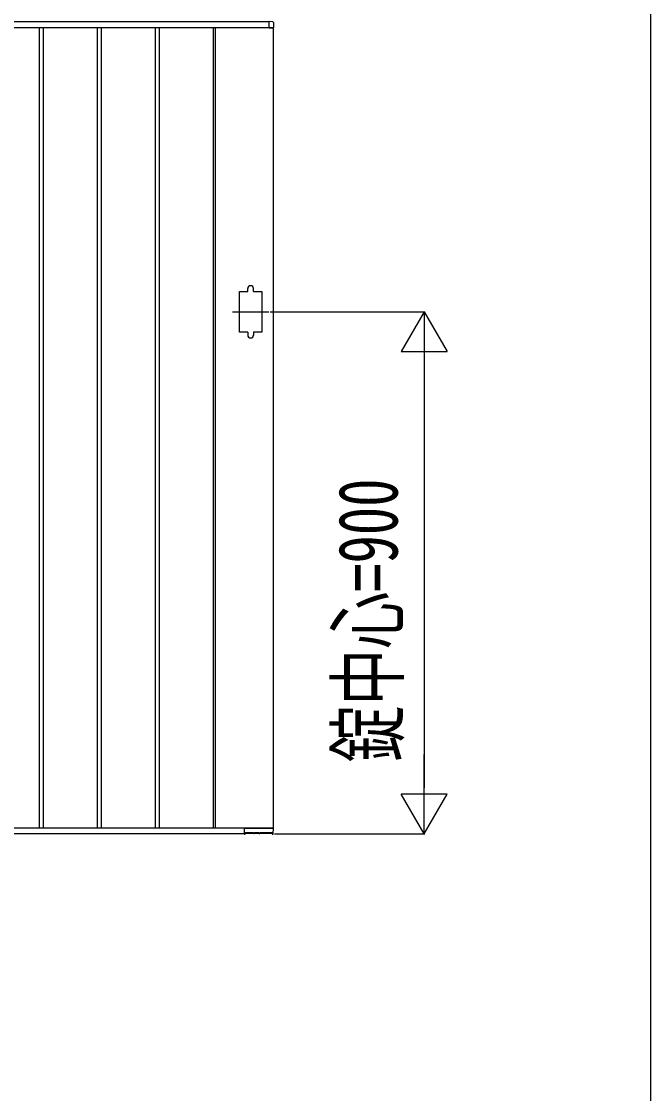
# Model space of a CAD drawing. Units: millimetres, scale not verified. Extents: x -14718 to 14718, y -10395 to 10395.
# Drawn here: x -7551 to -6467, y 4065 to 5913 of the extents above; entities that cross this region are included whole.
import ezdxf
from ezdxf.enums import TextEntityAlignment as Align

# ---------------------------------------------------------------- set-up
doc = ezdxf.new("R2010")
doc.units = ezdxf.units.MM
doc.header["$LTSCALE"] = 30
for name, color, linetype in [('0-1_USER1', 3, 'Continuous'), ('0-4_YKK_A1', 4, 'Continuous'), ('0-5_YKK_D', 6, 'Continuous')]:
    doc.layers.add(name, color=color, linetype=linetype)
doc.styles.add('ＭＳ ゴシック', font='')
doc.styles.get('ＭＳ ゴシック').set_extended_font_data('MS Gothic')

msp = doc.modelspace()

# ---------------------------------------------------------------- linework, layer by layer
at = {"layer": '0-1_USER1'}
msp.add_line((-6467.43, 9712.5), (-6467.43, 1112.5), dxfattribs=at)
at = {"layer": '0-4_YKK_A1'}
for p, q in [((-7117.43, 5902.5), (-8117.43, 5902.5)), ((-7124.43, 5912.5), (-8110.43, 5912.5)), ((-7520.93, 5902.5), (-7520.93, 4522.5)), ((-7513.93, 5902.5), (-7513.93, 4522.5)), ((-7420.93, 5902.5), (-7420.93, 4522.5)), ((-7413.93, 5902.5), (-7413.93, 4522.5)), ((-7320.93, 5902.5), (-7320.93, 4522.5)), ((-7313.93, 5902.5), (-7313.93, 4522.5)), ((-7220.93, 5902.5), (-7220.93, 4522.5)), ((-7217.43, 5902.5), (-7217.43, 4522.5)), ((-7124.43, 5902.5), (-7124.43, 5912.5)), ((-7124.43, 5902.8), (-7124.43, 5912.47)), ((-7124.43, 5902.5), (-7117.43, 5902.5)), ((-7117.43, 5902.5), (-7124.13, 5902.5)), ((-7124.13, 5902.5), (-7124.13, 5902.5)), ((-7118.34, 5912.63), (-7123.9, 5912.97)), ((-7117.43, 5902.5), (-7117.43, 4522.5)), ((-7116.93, 5911.13), (-7116.93, 5903)), ((-7161.43, 5447.5), (-7161.43, 5452.5)), ((-7151.43, 5447.5), (-7151.43, 5452.5)), ((-7187.93, 5412.5), (-7124.93, 5412.5)), ((-7161.43, 5377.5), (-7161.43, 5372.5)), ((-7151.43, 5377.5), (-7151.43, 5372.5)), ((-7117.43, 4522.5), (-8117.43, 4522.5)), ((-7167.43, 4512.5), (-8067.43, 4512.5)), ((-7167.43, 4522.5), (-7167.43, 4512.5)), ((-7167.43, 4522.2), (-7167.43, 4512.52)), ((-7167.13, 4522.5), (-7117.46, 4522.5)), ((-7166.93, 4512.02), (-7166.11, 4512.02)), ((-7165.58, 4514.31), (-7165.61, 4512.51)), ((-7119.3, 4513), (-7165.6, 4513)), ((-7165.26, 4514.6), (-7151.64, 4514.6)), ((-7161.54, 4514.6), (-7161.56, 4513.49)), ((-7151.31, 4513.49), (-7151.32, 4514.31)), ((-7149.58, 4514.31), (-7149.59, 4513.49)), ((-7149.26, 4514.6), (-7142.6, 4514.6)), ((-7142.28, 4513.49), (-7142.29, 4514.31)), ((-7140.54, 4514.31), (-7140.56, 4513.49)), ((-7140.23, 4514.6), (-7119.64, 4514.6)), ((-7124.43, 4522.5), (-7117.43, 4522.5)), ((-7119.29, 4512.49), (-7119.32, 4514.31)), ((-7118.79, 4512), (-7118.05, 4512)), ((-7117.55, 4512.47), (-7116.97, 4521.97))]:
    msp.add_line(p, q, dxfattribs=at)
for points in [[(-7161.43, 5377.5), (-7175.43, 5377.5), (-7175.43, 5447.5), (-7161.43, 5447.5)], [(-7151.43, 5447.5), (-7137.43, 5447.5), (-7137.43, 5377.5), (-7151.43, 5377.5)], [(-7165.58, 4514.31), (-7165.57, 4514.35), (-7165.56, 4514.4), (-7165.54, 4514.45), (-7165.5, 4514.49), (-7165.45, 4514.54), (-7165.38, 4514.58), (-7165.26, 4514.6)], [(-7151.64, 4514.6), (-7151.51, 4514.57), (-7151.43, 4514.52), (-7151.38, 4514.47), (-7151.35, 4514.41), (-7151.33, 4514.36), (-7151.32, 4514.31)], [(-7149.58, 4514.31), (-7149.57, 4514.35), (-7149.56, 4514.4), (-7149.54, 4514.45), (-7149.5, 4514.49), (-7149.45, 4514.54), (-7149.38, 4514.58), (-7149.26, 4514.6)], [(-7142.6, 4514.6), (-7142.47, 4514.57), (-7142.39, 4514.52), (-7142.34, 4514.47), (-7142.31, 4514.41), (-7142.3, 4514.36), (-7142.29, 4514.31)], [(-7140.54, 4514.31), (-7140.54, 4514.35), (-7140.52, 4514.4), (-7140.5, 4514.45), (-7140.47, 4514.49), (-7140.42, 4514.54), (-7140.34, 4514.58), (-7140.23, 4514.6)], [(-7119.64, 4514.6), (-7119.51, 4514.57), (-7119.43, 4514.52), (-7119.38, 4514.47), (-7119.35, 4514.41), (-7119.33, 4514.36), (-7119.32, 4514.31)]]:
    msp.add_lwpolyline(points, dxfattribs=at)
for centre, radius, start, end in [((-7123.93, 5912.47), 0.5, 86.5, 180), ((-7124.13, 5902.8), 0.3, 180, 270), ((-7118.43, 5911.13), 1.5, 0, 86.5), ((-7117.43, 5903), 0.5, 270, 0), ((-7156.43, 5452.5), 5, 0, 180), ((-7156.43, 5372.5), 5, 180, 0), ((-7167.13, 4522.2), 0.3, 90, 180), ((-7166.93, 4512.52), 0.5, 180, 270), ((-7166.11, 4512.52), 0.5, 269.99848, 358.9986), ((-7162.06, 4513.5), 0.5, 270, 359), ((-7150.81, 4513.5), 0.5, 181, 270), ((-7150.09, 4513.5), 0.5, 270, 359), ((-7141.78, 4513.5), 0.5, 181, 270), ((-7141.06, 4513.5), 0.5, 270, 359), ((-7118.79, 4512.5), 0.5, 181, 270.81029), ((-7118.05, 4512.5), 0.5, 270.78919, 356.5), ((-7117.46, 4522), 0.5, 356.5, 90)]:
    msp.add_arc(centre, radius, start, end, dxfattribs=at)
at = {"layer": '0-5_YKK_D'}
for p, q in [((-7122.93, 5412.5), (-6856.43, 5412.5)), ((-6857.43, 5412.5), (-6896.93, 5344.08)), ((-6857.43, 5412.5), (-6817.93, 5344.08)), ((-6857.43, 5412.5), (-6857.43, 5275.67)), ((-6896.93, 5344.08), (-6817.93, 5344.08)), ((-6857.43, 5333.5), (-6857.43, 4591.5)), ((-6857.43, 4512.5), (-6857.43, 4649.33)), ((-6857.43, 4512.5), (-6896.93, 4580.92)), ((-6817.93, 4580.92), (-6896.93, 4580.92)), ((-6857.43, 4512.5), (-6817.93, 4580.92)), ((-7115.43, 4512.5), (-6856.43, 4512.5))]:
    msp.add_line(p, q, dxfattribs=at)

# ---------------------------------------------------------------- texts
at = {"layer": '0-5_YKK_D', "style": 'ＭＳ ゴシック', "width": 0.7}
msp.add_text('錠中心=900', height=102.6, rotation=90, dxfattribs=at).set_placement((-6872.43, 4635.83), align=Align.BOTTOM_LEFT)

doc.saveas('drawing.dxf')
